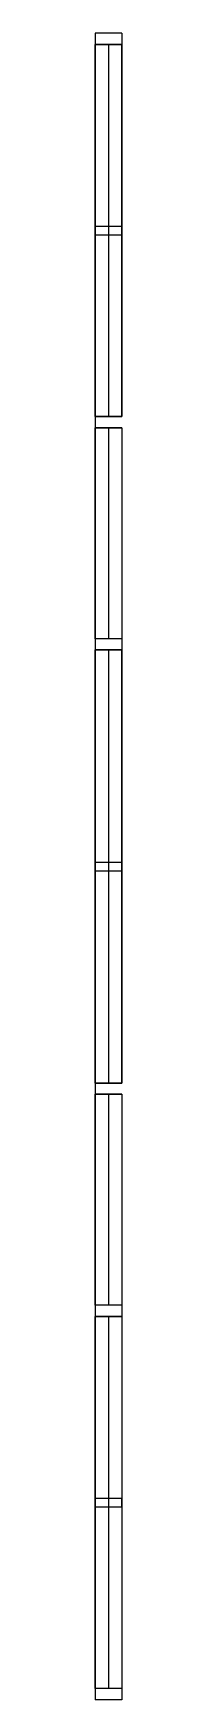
# Model space of a CAD drawing. Extents: x 38000 to 38120, y 62452 to 69952.
import ezdxf

# ---------------------------------------------------------------- set-up
doc = ezdxf.new("R2010")
doc.units = 0
doc.header["$LTSCALE"] = 200
doc.header["$MEASUREMENT"] = 0
doc.layers.add('3TXT', color=3, linetype='CONTINUOUS')
doc.layers.add('55ETC', color=5, linetype='CONTINUOUS')

msp = doc.modelspace()

# ---------------------------------------------------------------- linework, layer by layer
at = {"layer": '3TXT', "color": 104}
for p, q in [((38119.7, 69952.4, -4550), (37999.7, 69952.4, -4550)), ((37999.7, 69952.4, -4550), (37999.7, 69902.4, -4550)), ((37999.7, 69952.4, -4550), (37999.7, 69902.4, -4550)), ((38119.7, 69902.4, -4550), (37999.7, 69902.4, -4550)), ((38119.7, 69902.4, -4550), (37999.7, 69902.4, -4550)), ((37999.7, 69902.4, -4550), (37999.7, 68227.4, -4550)), ((37999.7, 69902.4, -4050), (37999.7, 68227.4, -4050)), ((37999.7, 69902.4, -2300), (37999.7, 68227.4, -2300)), ((38119.7, 69952.4, -4550), (38119.7, 69902.4, -4550)), ((38119.7, 69952.4, -4550), (38119.7, 69902.4, -4550)), ((38119.7, 69902.4, -4550), (38119.7, 68227.4, -4550)), ((38119.7, 69902.4, -4050), (38119.7, 68227.4, -4050)), ((38119.7, 69902.4, -2300), (38119.7, 68227.4, -2300)), ((38119.7, 69902.4, -1300), (38119.7, 68227.4, -1300)), ((37999.7, 69084.9, -4500), (38119.7, 69084.9, -4500)), ((37999.7, 69084.9, -4500), (38119.7, 69084.9, -4500)), ((37999.7, 69084.9, -4500), (38119.7, 69084.9, -4500)), ((37999.7, 69084.9, -4500), (37999.7, 69044.9, -4500)), ((38119.7, 69084.9, -4500), (38119.7, 69044.9, -4500)), ((37999.7, 69044.9, -4500), (38119.7, 69044.9, -4500)), ((37999.7, 69044.9, -4500), (38119.7, 69044.9, -4500)), ((38119.7, 68227.4, -4550), (37999.7, 68227.4, -4550)), ((37999.7, 68227.4, -4550), (37999.7, 68177.4, -4550)), ((38119.7, 68177.4, -4550), (37999.7, 68177.4, -4550)), ((37999.7, 68177.4, -4550), (37999.7, 67227.4, -4550)), ((37999.7, 68177.4, -4050), (37999.7, 67227.4, -4050)), ((37999.7, 68177.4, -2300), (37999.7, 67227.4, -2300)), ((37999.7, 68177.4, -1300), (37999.7, 67227.4, -1300)), ((38119.7, 68177.4, -4550), (38119.7, 67227.4, -4550)), ((38119.7, 68177.4, -4050), (38119.7, 67227.4, -4050)), ((38119.7, 68177.4, -2300), (38119.7, 67227.4, -2300)), ((38119.7, 68177.4, -1300), (38119.7, 67227.4, -1300)), ((37999.7, 67227.4, -4550), (37999.7, 67177.4, -4550)), ((37999.7, 67227.4, -4550), (37999.7, 67177.4, -4550)), ((38119.7, 67227.4, -4550), (37999.7, 67227.4, -4550)), ((38119.7, 67227.4, -4550), (38119.7, 67177.4, -4550)), ((38119.7, 67227.4, -4550), (38119.7, 67177.4, -4550)), ((38119.7, 67177.4, -4550), (37999.7, 67177.4, -4550)), ((38119.7, 67177.4, -4550), (37999.7, 67177.4, -4550)), ((37999.7, 67177.4, -4550), (37999.7, 65227.4, -4550)), ((37999.7, 67177.4, -4050), (37999.7, 65227.4, -4050)), ((37999.7, 67177.4, -2300), (37999.7, 65227.4, -2300)), ((38119.7, 67177.4, -4550), (38119.7, 65227.4, -4550)), ((38119.7, 67177.4, -4050), (38119.7, 65227.4, -4050)), ((38119.7, 67177.4, -2300), (38119.7, 65227.4, -2300)), ((38119.7, 67177.4, -1300), (38119.7, 65227.4, -1300)), ((37999.7, 66222.4, -4500), (37999.7, 66182.4, -4500)), ((37999.7, 66222.4, -4500), (38119.7, 66222.4, -4500)), ((37999.7, 66222.4, -4500), (38119.7, 66222.4, -4500)), ((37999.7, 66222.4, -4500), (38119.7, 66222.4, -4500)), ((37999.7, 66182.4, -4500), (38119.7, 66182.4, -4500)), ((37999.7, 66182.4, -4500), (38119.7, 66182.4, -4500)), ((38119.7, 66222.4, -4500), (38119.7, 66182.4, -4500)), ((38119.7, 65227.4, -4550), (37999.7, 65227.4, -4550)), ((37999.7, 65227.4, -4550), (37999.7, 65177.4, -4550)), ((38119.7, 65177.4, -4550), (37999.7, 65177.4, -4550)), ((37999.7, 65177.4, -4050), (37999.7, 64227.4, -4050)), ((37999.7, 65177.4, -4550), (37999.7, 64227.4, -4550)), ((37999.7, 65177.4, -2300), (37999.7, 64227.4, -2300)), ((37999.7, 65177.4, -1300), (37999.7, 64227.4, -1300)), ((38119.7, 65177.4, -4050), (38119.7, 64227.4, -4050)), ((38119.7, 65177.4, -4550), (38119.7, 64227.4, -4550)), ((38119.7, 65177.4, -2300), (38119.7, 64227.4, -2300)), ((38119.7, 65177.4, -1300), (38119.7, 64227.4, -1300)), ((38119.7, 64227.4, -4550), (37999.7, 64227.4, -4550)), ((37999.7, 64227.4, -4550), (37999.7, 64177.4, -4550)), ((38119.7, 64227.4, -4550), (38119.7, 64177.4, -4550)), ((38119.7, 64177.4, -4550), (37999.7, 64177.4, -4550)), ((37999.7, 64177.4, -4550), (37999.7, 62502.4, -4550)), ((37999.7, 64177.4, -4050), (37999.7, 62502.4, -4050)), ((37999.7, 64177.4, -2300), (37999.7, 62502.4, -2300)), ((37999.7, 64177.4, -1300), (37999.7, 62502.4, -1300)), ((38119.7, 64177.4, -4050), (38119.7, 62502.4, -4050)), ((38119.7, 64177.4, -2300), (38119.7, 62502.4, -2300)), ((38119.7, 64177.4, -1300), (38119.7, 62502.4, -1300)), ((37999.7, 63319.9, -4500), (37999.7, 63359.9, -4500)), ((37999.7, 63359.9, -4500), (38119.7, 63359.9, -4500)), ((37999.7, 63359.9, -4500), (38119.7, 63359.9, -4500)), ((37999.7, 63319.9, -4500), (38119.7, 63319.9, -4500)), ((37999.7, 63319.9, -4500), (38119.7, 63319.9, -4500)), ((37999.7, 63319.9, -4500), (38119.7, 63319.9, -4500)), ((38119.7, 63319.9, -4500), (38119.7, 63359.9, -4500)), ((38119.7, 62502.4, -4550), (37999.7, 62502.4, -4550)), ((37999.7, 62502.4, -4550), (37999.7, 62452.4, -4550)), ((38119.7, 62502.4, -4550), (38119.7, 62452.4, -4550)), ((38119.7, 62452.4, -4550), (37999.7, 62452.4, -4550))]:
    msp.add_line(p, q, dxfattribs=at)
for points in [[(37999.7, 69842.4, -4440), (37999.7, 69842.4, -4110), (37999.7, 69902.4, -4050), (37999.7, 69902.4, -4500)], [(37999.7, 69084.9, -4500), (37999.7, 69144.9, -4440), (37999.7, 69842.4, -4440), (37999.7, 69902.4, -4500)], [(38119.7, 68227.4, -4500), (37999.7, 68227.4, -4500), (37999.7, 69902.4, -4500), (38119.7, 69902.4, -4500)], [(38119.7, 69902.4, -4500), (37999.7, 69902.4, -4500), (37999.7, 68227.4, -4500), (38119.7, 68227.4, -4500)], [(37999.7, 69902.4, -4050), (37999.7, 69842.4, -4110), (37999.7, 69144.9, -4110), (37999.7, 69084.9, -4050)], [(38119.7, 68227.4, -4000), (37999.7, 68227.4, -4000), (37999.7, 69902.4, -4000), (38119.7, 69902.4, -4000)], [(38119.7, 68227.4, -2300), (37999.7, 68227.4, -2300), (37999.7, 69902.4, -2300), (38119.7, 69902.4, -2300)], [(37999.7, 69084.9, -4050), (37999.7, 69144.9, -4110), (37999.7, 69144.9, -4440), (37999.7, 69084.9, -4500)], [(37999.7, 69044.9, -4050), (37999.7, 68984.9, -4110), (37999.7, 68984.9, -4440), (37999.7, 69044.9, -4500)], [(37999.7, 69044.9, -4500), (37999.7, 68984.9, -4440), (37999.7, 68287.4, -4440), (37999.7, 68227.4, -4500)], [(37999.7, 68227.4, -4050), (37999.7, 68287.4, -4110), (37999.7, 68984.9, -4110), (37999.7, 69044.9, -4050)], [(37999.7, 68287.4, -4440), (37999.7, 68287.4, -4110), (37999.7, 68227.4, -4050), (37999.7, 68227.4, -4500)], [(38119.7, 67227.4, -4550), (37999.7, 67227.4, -4550), (37999.7, 68177.4, -4550), (38119.7, 68177.4, -4550)], [(38119.7, 67227.4, -4500), (37999.7, 67227.4, -4500), (37999.7, 68177.4, -4500), (38119.7, 68177.4, -4500)], [(38119.7, 67227.4, -4050), (37999.7, 67227.4, -4050), (37999.7, 68177.4, -4050), (38119.7, 68177.4, -4050)], [(38119.7, 67227.4, -4000), (37999.7, 67227.4, -4000), (37999.7, 68177.4, -4000), (38119.7, 68177.4, -4000)], [(38119.7, 67227.4, -2300), (37999.7, 67227.4, -2300), (37999.7, 68177.4, -2300), (38119.7, 68177.4, -2300)], [(38119.7, 67227.4, -1300), (37999.7, 67227.4, -1300), (37999.7, 68177.4, -1300), (38119.7, 68177.4, -1300)], [(37999.7, 67117.4, -4440), (37999.7, 67117.4, -4110), (37999.7, 67177.4, -4050), (37999.7, 67177.4, -4500)], [(37999.7, 66222.4, -4500), (37999.7, 66282.4, -4440), (37999.7, 67117.4, -4440), (37999.7, 67177.4, -4500)], [(38119.7, 67177.4, -4500), (37999.7, 67177.4, -4500), (37999.7, 65227.4, -4500), (38119.7, 65227.4, -4500)], [(38119.7, 65227.4, -4500), (37999.7, 65227.4, -4500), (37999.7, 67177.4, -4500), (38119.7, 67177.4, -4500)], [(37999.7, 67177.4, -4050), (37999.7, 67117.4, -4110), (37999.7, 66282.4, -4110), (37999.7, 66222.4, -4050)], [(38119.7, 65227.4, -4000), (37999.7, 65227.4, -4000), (37999.7, 67177.4, -4000), (38119.7, 67177.4, -4000)], [(38119.7, 65227.4, -2300), (37999.7, 65227.4, -2300), (37999.7, 67177.4, -2300), (38119.7, 67177.4, -2300)], [(37999.7, 66222.4, -4050), (37999.7, 66282.4, -4110), (37999.7, 66282.4, -4440), (37999.7, 66222.4, -4500)], [(37999.7, 66182.4, -4050), (37999.7, 66122.4, -4110), (37999.7, 66122.4, -4440), (37999.7, 66182.4, -4500)], [(37999.7, 66182.4, -4500), (37999.7, 66122.4, -4440), (37999.7, 65287.4, -4440), (37999.7, 65227.4, -4500)], [(37999.7, 65227.4, -4050), (37999.7, 65287.4, -4110), (37999.7, 66122.4, -4110), (37999.7, 66182.4, -4050)], [(37999.7, 65287.4, -4440), (37999.7, 65287.4, -4110), (37999.7, 65227.4, -4050), (37999.7, 65227.4, -4500)], [(38119.7, 64227.4, -4050), (37999.7, 64227.4, -4050), (37999.7, 65177.4, -4050), (38119.7, 65177.4, -4050)], [(38119.7, 64227.4, -4000), (37999.7, 64227.4, -4000), (37999.7, 65177.4, -4000), (38119.7, 65177.4, -4000)], [(38119.7, 64227.4, -4500), (37999.7, 64227.4, -4500), (37999.7, 65177.4, -4500), (38119.7, 65177.4, -4500)], [(38119.7, 64227.4, -4550), (37999.7, 64227.4, -4550), (37999.7, 65177.4, -4550), (38119.7, 65177.4, -4550)], [(38119.7, 64227.4, -2300), (37999.7, 64227.4, -2300), (37999.7, 65177.4, -2300), (38119.7, 65177.4, -2300)], [(38119.7, 64227.4, -1300), (37999.7, 64227.4, -1300), (37999.7, 65177.4, -1300), (38119.7, 65177.4, -1300)], [(37999.7, 64117.4, -4440), (37999.7, 64117.4, -4110), (37999.7, 64177.4, -4050), (37999.7, 64177.4, -4500)], [(38119.7, 62502.4, -4550), (37999.7, 62502.4, -4550), (37999.7, 64177.4, -4550), (38119.7, 64177.4, -4550)], [(38119.7, 62502.4, -4500), (37999.7, 62502.4, -4500), (37999.7, 64177.4, -4500), (38119.7, 64177.4, -4500)], [(37999.7, 63359.9, -4500), (37999.7, 63419.9, -4440), (37999.7, 64117.4, -4440), (37999.7, 64177.4, -4500)], [(38119.7, 62502.4, -4000), (37999.7, 62502.4, -4000), (37999.7, 64177.4, -4000), (38119.7, 64177.4, -4000)], [(38119.7, 62502.4, -4050), (37999.7, 62502.4, -4050), (37999.7, 64177.4, -4050), (38119.7, 64177.4, -4050)], [(37999.7, 64177.4, -4050), (37999.7, 64117.4, -4110), (37999.7, 63419.9, -4110), (37999.7, 63359.9, -4050)], [(38119.7, 62502.4, -2300), (37999.7, 62502.4, -2300), (37999.7, 64177.4, -2300), (38119.7, 64177.4, -2300)], [(38119.7, 62502.4, -1300), (37999.7, 62502.4, -1300), (37999.7, 64177.4, -1300), (38119.7, 64177.4, -1300)], [(37999.7, 63359.9, -4050), (37999.7, 63419.9, -4110), (37999.7, 63419.9, -4440), (37999.7, 63359.9, -4500)], [(37999.7, 63319.9, -4050), (37999.7, 63259.9, -4110), (37999.7, 63259.9, -4440), (37999.7, 63319.9, -4500)], [(37999.7, 63319.9, -4500), (37999.7, 63259.9, -4440), (37999.7, 62562.4, -4440), (37999.7, 62502.4, -4500)], [(37999.7, 62502.4, -4050), (37999.7, 62562.4, -4110), (37999.7, 63259.9, -4110), (37999.7, 63319.9, -4050)], [(37999.7, 62562.4, -4440), (37999.7, 62562.4, -4110), (37999.7, 62502.4, -4050), (37999.7, 62502.4, -4500)]]:
    msp.add_3dface(points, dxfattribs=at)
at = {"layer": '55ETC'}
for p, q in [((38059.7, 69902.4, -4550), (38059.7, 68227.4, -4550)), ((38059.7, 67177.4, -4550), (38059.7, 65227.4, -4550)), ((38059.7, 64177.4, -4550), (38059.7, 62502.4, -4550))]:
    msp.add_line(p, q, dxfattribs=at)
at = {"layer": '55ETC', "color": 142}
for p, q in [((38059.7, 68177.4, -4550), (38059.7, 67227.4, -4550)), ((38059.7, 65177.4, -4550), (38059.7, 64227.4, -4550))]:
    msp.add_line(p, q, dxfattribs=at)

# ---------------------------------------------------------------- meshes
at = {"layer": '3TXT', "color": 104}
mesh = msp.add_polymesh((6, 3), dxfattribs=at)
for k, corner in enumerate([(37999.7, 68227.4, -1250), (37999.7, 68227.4, -1300), (37999.7, 68227.4, -1300), (37999.7, 69902.4, -1250), (37999.7, 69902.4, -1300), (37999.7, 69902.4, -1300), (38119.7, 69902.4, -1250), (38119.7, 69902.4, -1300), (37999.7, 69902.4, -1300), (38119.7, 68227.4, -1250), (38119.7, 68227.4, -1300), (37999.7, 68227.4, -1300), (38119.7, 68227.4, -1250), (38119.7, 68227.4, -1250), (37999.7, 68227.4, -1250), (38119.7, 69902.4, -1250), (38119.7, 69902.4, -1250), (37999.7, 69902.4, -1250)]):
    mesh.set_mesh_vertex(divmod(k, 3), corner)
mesh = msp.add_polymesh((6, 3), dxfattribs=at)
for k, corner in enumerate([(37999.7, 65227.4, -1250), (37999.7, 65227.4, -1300), (37999.7, 65227.4, -1300), (37999.7, 67177.4, -1250), (37999.7, 67177.4, -1300), (37999.7, 67177.4, -1300), (38119.7, 67177.4, -1250), (38119.7, 67177.4, -1300), (37999.7, 67177.4, -1300), (38119.7, 65227.4, -1250), (38119.7, 65227.4, -1300), (37999.7, 65227.4, -1300), (38119.7, 65227.4, -1250), (38119.7, 65227.4, -1250), (37999.7, 65227.4, -1250), (38119.7, 67177.4, -1250), (38119.7, 67177.4, -1250), (37999.7, 67177.4, -1250)]):
    mesh.set_mesh_vertex(divmod(k, 3), corner)

doc.saveas('drawing.dxf')
